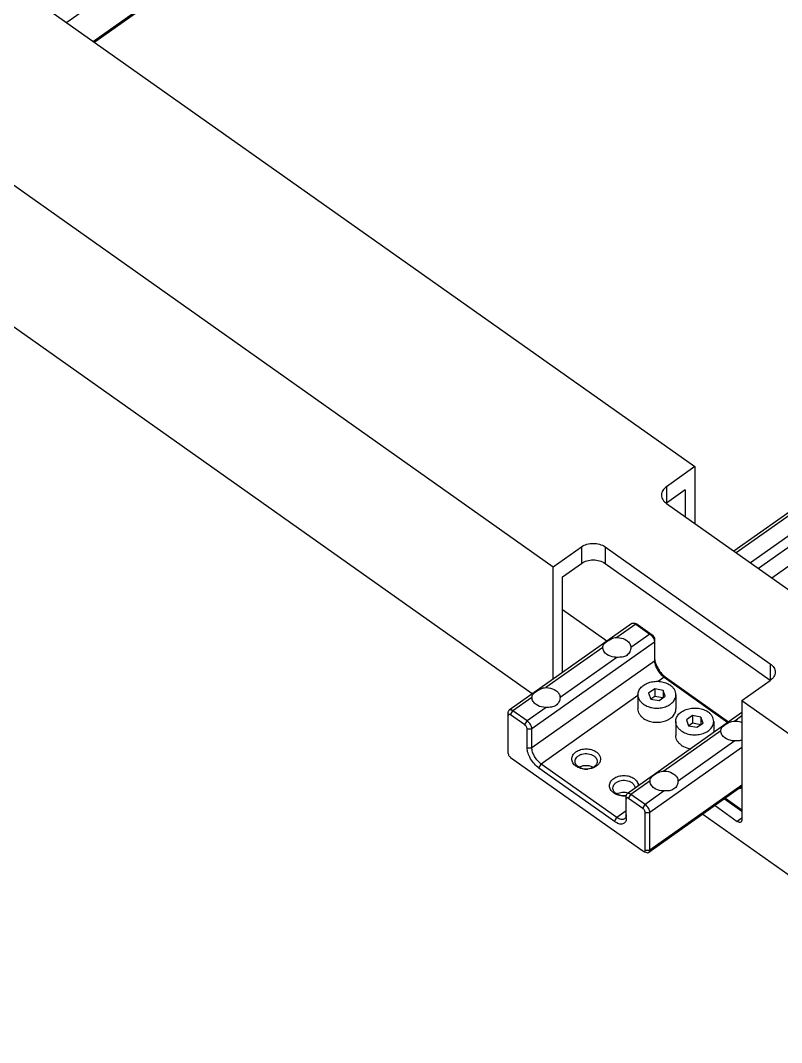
# Model space of a CAD drawing. Header units: millimetres. Extents: x 9226 to 36041, y 16031 to 21779.
# Drawn here: x 13900.1 to 14014.1, y 16535.2 to 16688.3 of the extents above; entities that cross this region are included whole.
import ezdxf

# ---------------------------------------------------------------- set-up
doc = ezdxf.new("R2010")
doc.units = ezdxf.units.MM
doc.layers.add('02___PRT_ALL_AXES', color=7, linetype='Continuous')

msp = doc.modelspace()

# ---------------------------------------------------------------- linework, layer by layer
at = {"color": 7, "linetype": 'Continuous'}
for p, q in [((14281.79, 16952.94), (13907.039, 16687.95)), ((14281.79, 16947.283), (13911.039, 16685.122)), ((14281.79, 16947.058), (13911.198, 16685.01)), ((14392.582, 16881.506), (14006.935, 16608.813)), ((14395.988, 16878.69), (14010.63, 16606.2)), ((14395.988, 16875.862), (14012.63, 16604.786)), ((13902.074, 16691.461), (14001.069, 16621.461)), ((13880.861, 16676.461), (13979.856, 16606.461)), ((13976.733, 16587.456), (13874.984, 16659.403)), ((14001.069, 16621.461), (13996.826, 16618.461)), ((14001.069, 16621.461), (14001.069, 16612.961)), ((13996.826, 16618.461), (13996.826, 16615.986)), ((13999.655, 16617.986), (13996.826, 16615.986)), ((13999.655, 16617.986), (13999.655, 16613.961)), ((13996.826, 16615.961), (14021.575, 16598.461)), ((13979.856, 16606.461), (13984.099, 16609.461)), ((13984.099, 16609.461), (13984.099, 16606.986)), ((13987.634, 16609.461), (14012.383, 16591.961)), ((13987.634, 16609.461), (13987.634, 16606.986)), ((13979.856, 16589.665), (13979.856, 16606.461)), ((13981.27, 16604.986), (13984.099, 16606.986)), ((13987.634, 16606.986), (14012.383, 16589.486)), ((13981.27, 16590.665), (13981.27, 16604.986)), ((13981.27, 16600.076), (13987.925, 16595.37)), ((13991.653, 16598.006), (13973.268, 16585.006)), ((13992.23, 16597.897), (13989.38, 16595.882)), ((13992.466, 16597.857), (13991.995, 16598.023)), ((13992.584, 16597.794), (13992.23, 16597.897)), ((13992.23, 16597.897), (13994.352, 16596.397)), ((13992.466, 16597.857), (13992.584, 16597.794)), ((13992.584, 16597.794), (13994.705, 16596.294)), ((13994.352, 16596.397), (13991.502, 16594.382)), ((13994.705, 16596.294), (13994.352, 16596.397)), ((13995.059, 16595.19), (13976.674, 16582.19)), ((13995.059, 16595.69), (13995.059, 16592.362)), ((13995.059, 16592.362), (13976.674, 16579.362)), ((14012.383, 16591.961), (14012.383, 16589.486)), ((13996.473, 16589.947), (13995.586, 16589.32)), ((13996.826, 16589.844), (13996.473, 16589.947)), ((13996.473, 16589.947), (14006.042, 16583.181)), ((13996.826, 16589.844), (14006.145, 16583.254)), ((13995.078, 16588.2), (13994.166, 16587.555)), ((13996.324, 16587.964), (13995.078, 16588.2)), ((13995.078, 16588.2), (13995.078, 16587.068)), ((14008.14, 16586.461), (14012.383, 16589.461)), ((13976.695, 16586.912), (13973.845, 16584.897)), ((13992.572, 16587.189), (13978.088, 16576.947)), ((13994.166, 16587.555), (13994.5, 16586.674)), ((13994.5, 16586.674), (13995.746, 16586.438)), ((13995.078, 16587.068), (13994.516, 16586.671)), ((13996.309, 16586.835), (13995.078, 16587.068)), ((13995.746, 16586.438), (13996.658, 16587.083)), ((13996.658, 16587.083), (13996.324, 16587.964)), ((13996.324, 16587.964), (13996.324, 16586.846)), ((13978.817, 16585.412), (13975.967, 16583.397)), ((14008.14, 16586.461), (14050.567, 16556.461)), ((14008.14, 16586.461), (14008.14, 16568.571)), ((13973.138, 16578.533), (13973.138, 16584.69)), ((13973.492, 16584.294), (13973.845, 16584.897)), ((13975.613, 16582.794), (13973.492, 16584.294)), ((13975.967, 16583.397), (13973.845, 16584.897)), ((14008.14, 16584.665), (13990.946, 16572.506)), ((14000.735, 16584.2), (13999.823, 16583.555)), ((13999.823, 16583.555), (14000.157, 16582.674)), ((14001.981, 16583.964), (14000.735, 16584.2)), ((14000.735, 16584.2), (14000.735, 16583.068)), ((14002.315, 16583.083), (14001.981, 16583.964)), ((14001.981, 16583.964), (14001.981, 16582.846)), ((14008.14, 16584.147), (14007.058, 16583.382)), ((13975.613, 16582.794), (13975.967, 16583.397)), ((13975.967, 16582.19), (13976.674, 16582.19)), ((13975.967, 16579.362), (13975.967, 16582.19)), ((13976.674, 16579.362), (13976.674, 16582.19)), ((14000.157, 16582.674), (14001.403, 16582.438)), ((14000.735, 16583.068), (14000.173, 16582.671)), ((14001.965, 16582.835), (14000.735, 16583.068)), ((14001.403, 16582.438), (14002.315, 16583.083)), ((13975.967, 16579.362), (13976.674, 16579.362)), ((14008.14, 16579.44), (13994.352, 16569.69)), ((13973.492, 16577.93), (13993.291, 16563.93)), ((13977.735, 16576.344), (13978.088, 16576.947)), ((13989.048, 16568.344), (13977.735, 16576.344)), ((13989.402, 16568.947), (13978.088, 16576.947)), ((13994.373, 16574.412), (13991.523, 16572.397)), ((13996.494, 16572.912), (13993.644, 16570.897)), ((14008.14, 16573.558), (13994.222, 16563.717)), ((14008.14, 16573.783), (13994.352, 16564.033)), ((13990.816, 16568.862), (13990.816, 16572.19)), ((13991.17, 16571.794), (13991.523, 16572.397)), ((13993.291, 16570.294), (13991.17, 16571.794)), ((13993.644, 16570.897), (13991.523, 16572.397)), ((14005.528, 16571.711), (14008.14, 16569.864)), ((14005.678, 16571.817), (14008.14, 16570.076)), ((13990.816, 16569.947), (13989.402, 16568.947)), ((13993.291, 16570.294), (13993.644, 16570.897)), ((14004.114, 16570.711), (14007.433, 16568.364)), ((13989.048, 16568.344), (13989.402, 16568.947)), ((13993.644, 16569.69), (13994.352, 16569.69)), ((13993.644, 16564.033), (13993.644, 16569.69)), ((13994.352, 16564.033), (13994.352, 16569.69)), ((14050.567, 16535.248), (14002.264, 16569.403)), ((14008.14, 16568.864), (14007.433, 16568.364)), ((13993.291, 16563.93), (13993.409, 16563.866)), ((13993.409, 16563.866), (13993.88, 16563.7)), ((13993.644, 16564.033), (13994.352, 16564.033))]:
    msp.add_line(p, q, dxfattribs=at)
for centre, radius, start, end in [((13984.62, 16578.568), 2.361, 244.23264, 245.3302), ((13984.806, 16579.212), 3.035, 265.61615, 269.44631), ((13984.806, 16579.211), 3.034, 269.44176, 273.01468), ((13984.806, 16579.197), 3.02, 273.01721, 274.60457), ((13991.286, 16573.344), 0.827, 359.09334, 359.99965), ((14007.14, 16576.115), 2.909, 282.03876, 290.42739), ((13990.277, 16574.568), 2.361, 244.23264, 245.3302), ((13990.462, 16575.212), 3.035, 265.61615, 269.44631), ((13990.463, 16575.211), 3.034, 269.44176, 273.01468), ((13990.463, 16575.197), 3.02, 273.01721, 274.60457), ((13990.465, 16575.178), 3.001, 274.60335, 276.72338)]:
    msp.add_arc(centre, radius, start, end, dxfattribs=at)
for points, knots in [([(13996.826, 16618.461), (13996.612, 16618.309), (13996.246, 16617.948), (13996.094, 16617.445), (13996.094, 16617.211)], [0, 0, 0, 0, 0.5289927, 1, 1, 1, 1]), ([(13996.094, 16617.211), (13996.094, 16616.977), (13996.246, 16616.474), (13996.612, 16616.113), (13996.826, 16615.961)], [0, 0, 0, 0, 0.4710073, 1, 1, 1, 1]), ([(13991.653, 16598.006), (13991.696, 16598.037), (13991.816, 16598.071), (13991.934, 16598.045), (13991.995, 16598.023)], [0, 0, 0, 0, 0.4503608, 1, 1, 1, 1]), ([(13991.995, 16598.023), (13992.014, 16598.016), (13992.097, 16597.983), (13992.174, 16597.937), (13992.23, 16597.897)], [0, 0, 0, 0, 0.2310159, 1, 1, 1, 1]), ([(13994.352, 16596.397), (13994.451, 16596.327), (13994.637, 16596.154), (13994.859, 16595.848), (13995.011, 16595.522), (13995.059, 16595.294), (13995.059, 16595.19)], [0, 0, 0, 0, 0.2536839, 0.5246502, 0.7823224, 1, 1, 1, 1]), ([(13994.705, 16596.294), (13994.755, 16596.258), (13994.848, 16596.172), (13994.959, 16596.019), (13995.035, 16595.856), (13995.059, 16595.742), (13995.059, 16595.69)], [0, 0, 0, 0, 0.2536946, 0.5246461, 0.782314, 1, 1, 1, 1]), ([(13995.059, 16592.862), (13995.059, 16592.824), (13995.064, 16592.662), (13995.088, 16592.501), (13995.115, 16592.38)], [0, 0, 0, 0, 0.2349498, 1, 1, 1, 1]), ([(13995.059, 16592.362), (13995.059, 16592.153), (13995.153, 16591.698), (13995.458, 16591.045), (13995.902, 16590.434), (13996.274, 16590.088), (13996.473, 16589.947)], [0, 0, 0, 0, 0.2176657, 0.4753503, 0.746329, 1, 1, 1, 1]), ([(13995.115, 16592.38), (13995.167, 16592.141), (13995.339, 16591.652), (13995.728, 16590.965), (13996.225, 16590.342), (13996.62, 16589.99), (13996.826, 16589.844)], [0, 0, 0, 0, 0.2357821, 0.4946419, 0.7563119, 1, 1, 1, 1]), ([(14012.383, 16591.961), (14012.598, 16591.809), (14012.964, 16591.448), (14013.115, 16590.945), (14013.115, 16590.711)], [0, 0, 0, 0, 0.5289927, 1, 1, 1, 1]), ([(14013.115, 16590.711), (14013.115, 16590.477), (14012.964, 16589.974), (14012.598, 16589.613), (14012.383, 16589.461)], [0, 0, 0, 0, 0.4710073, 1, 1, 1, 1]), ([(13973.845, 16584.897), (13973.793, 16584.934), (13973.689, 16584.997), (13973.531, 16585.053), (13973.386, 16585.062), (13973.301, 16585.03), (13973.268, 16585.006)], [0, 0, 0, 0, 0.3121939, 0.5798809, 0.8042021, 1, 1, 1, 1]), ([(13973.268, 16585.006), (13973.225, 16584.976), (13973.153, 16584.874), (13973.138, 16584.755), (13973.138, 16584.69)], [0, 0, 0, 0, 0.4502563, 1, 1, 1, 1]), ([(13973.492, 16584.294), (13973.451, 16584.323), (13973.373, 16584.367), (13973.261, 16584.38), (13973.196, 16584.347), (13973.162, 16584.306), (13973.142, 16584.252), (13973.138, 16584.211), (13973.138, 16584.19)], [0, 0, 0, 0, 0.3120356, 0.547955, 0.6494763, 0.7525165, 0.8674709, 1, 1, 1, 1]), ([(13975.967, 16582.19), (13975.967, 16582.242), (13975.943, 16582.356), (13975.867, 16582.519), (13975.756, 16582.672), (13975.663, 16582.758), (13975.613, 16582.794)], [0, 0, 0, 0, 0.217686, 0.4753539, 0.7463054, 1, 1, 1, 1]), ([(13976.674, 16582.19), (13976.674, 16582.294), (13976.627, 16582.522), (13976.474, 16582.848), (13976.252, 16583.154), (13976.066, 16583.327), (13975.967, 16583.397)], [0, 0, 0, 0, 0.2176776, 0.4753498, 0.7463161, 1, 1, 1, 1]), ([(13977.735, 16576.344), (13977.486, 16576.519), (13977.021, 16576.953), (13976.467, 16577.716), (13976.136, 16578.422), (13975.994, 16578.976), (13975.967, 16579.238), (13975.967, 16579.362)], [0, 0, 0, 0, 0.2535029, 0.5243167, 0.7818433, 0.8971245, 1, 1, 1, 1]), ([(13978.088, 16576.947), (13977.889, 16577.088), (13977.517, 16577.434), (13977.074, 16578.045), (13976.769, 16578.698), (13976.674, 16579.153), (13976.674, 16579.362)], [0, 0, 0, 0, 0.253671, 0.5246497, 0.7823343, 1, 1, 1, 1]), ([(13983.285, 16576.622), (13983.101, 16576.753), (13982.858, 16576.996), (13982.685, 16577.393), (13982.641, 16577.697), (13982.685, 16578.001), (13982.811, 16578.291), (13983.015, 16578.556), (13983.386, 16578.872), (13983.992, 16579.146), (13984.806, 16579.255), (13985.619, 16579.146), (13986.116, 16578.921), (13986.326, 16578.772)], [0, 0, 0, 0, 0.1172977, 0.1709382, 0.222701, 0.2744631, 0.3281051, 0.3850573, 0.4460644, 0.5794121, 0.7230314, 0.8666503, 1, 1, 1, 1]), ([(13973.138, 16578.533), (13973.138, 16578.481), (13973.162, 16578.367), (13973.238, 16578.204), (13973.349, 16578.051), (13973.442, 16577.965), (13973.492, 16577.93)], [0, 0, 0, 0, 0.217686, 0.4753539, 0.7463054, 1, 1, 1, 1]), ([(13983.156, 16577.344), (13983.156, 16577.459), (13983.209, 16577.701), (13983.428, 16578.016), (13983.761, 16578.268), (13984.178, 16578.441), (13984.646, 16578.521), (13985.268, 16578.501), (13985.727, 16578.343), (13985.972, 16578.169)], [0, 0, 0, 0, 0.100421, 0.2084788, 0.3281628, 0.459062, 0.597485, 0.7379147, 1, 1, 1, 1]), ([(13986.326, 16578.772), (13986.461, 16578.677), (13986.698, 16578.461), (13986.926, 16578.053), (13986.982, 16577.608), (13986.855, 16577.173), (13986.565, 16576.789), (13985.986, 16576.367), (13985.429, 16576.217), (13985.049, 16576.187)], [0, 0, 0, 0, 0.1260273, 0.2406837, 0.3490645, 0.4590863, 0.5778882, 0.7088776, 1, 1, 1, 1]), ([(13985.972, 16578.169), (13986.114, 16578.069), (13986.3, 16577.882), (13986.433, 16577.577), (13986.456, 16577.42), (13986.456, 16577.344)], [0, 0, 0, 0, 0.526714, 0.7675653, 1, 1, 1, 1]), ([(13983.639, 16576.519), (13983.497, 16576.619), (13983.311, 16576.805), (13983.178, 16577.11), (13983.156, 16577.267), (13983.156, 16577.344)], [0, 0, 0, 0, 0.526714, 0.7675653, 1, 1, 1, 1]), ([(13983.594, 16576.442), (13983.566, 16576.455), (13983.46, 16576.509), (13983.358, 16576.571), (13983.285, 16576.622)], [0, 0, 0, 0, 0.2556032, 1, 1, 1, 1]), ([(13984.574, 16576.186), (13984.491, 16576.192), (13984.169, 16576.23), (13983.853, 16576.322), (13983.635, 16576.422)], [0, 0, 0, 0, 0.2570392, 1, 1, 1, 1]), ([(13986.456, 16577.344), (13986.456, 16577.228), (13986.403, 16576.987), (13986.183, 16576.671), (13985.85, 16576.419), (13985.434, 16576.247), (13984.966, 16576.166), (13984.343, 16576.187), (13983.885, 16576.345), (13983.639, 16576.519)], [0, 0, 0, 0, 0.100421, 0.2084788, 0.3281628, 0.459062, 0.597485, 0.7379147, 1, 1, 1, 1]), ([(13988.942, 16572.622), (13988.758, 16572.753), (13988.515, 16572.996), (13988.342, 16573.393), (13988.298, 16573.697), (13988.341, 16574.001), (13988.468, 16574.291), (13988.672, 16574.556), (13989.043, 16574.872), (13989.649, 16575.146), (13990.463, 16575.255), (13991.276, 16575.146), (13991.773, 16574.921), (13991.983, 16574.772)], [0, 0, 0, 0, 0.1172977, 0.1709382, 0.222701, 0.2744631, 0.3281051, 0.3850573, 0.4460644, 0.5794121, 0.7230314, 0.8666503, 1, 1, 1, 1]), ([(13988.813, 16573.344), (13988.813, 16573.459), (13988.865, 16573.701), (13989.085, 16574.016), (13989.418, 16574.268), (13989.835, 16574.441), (13990.302, 16574.521), (13990.925, 16574.501), (13991.383, 16574.343), (13991.629, 16574.169)], [0, 0, 0, 0, 0.100421, 0.2084788, 0.3281628, 0.459062, 0.597485, 0.7379147, 1, 1, 1, 1]), ([(13991.983, 16574.772), (13992.17, 16574.64), (13992.416, 16574.393), (13992.588, 16573.988), (13992.614, 16573.781), (13992.612, 16573.68)], [0, 0, 0, 0, 0.5267601, 0.7674883, 1, 1, 1, 1]), ([(13989.296, 16572.519), (13989.154, 16572.619), (13988.968, 16572.805), (13988.835, 16573.11), (13988.813, 16573.267), (13988.813, 16573.344)], [0, 0, 0, 0, 0.526714, 0.7675653, 1, 1, 1, 1]), ([(13991.629, 16574.169), (13991.771, 16574.069), (13991.957, 16573.882), (13992.09, 16573.577), (13992.112, 16573.42), (13992.112, 16573.344)], [0, 0, 0, 0, 0.526714, 0.7675653, 1, 1, 1, 1]), ([(13989.251, 16572.442), (13989.223, 16572.455), (13989.117, 16572.509), (13989.015, 16572.571), (13988.942, 16572.622)], [0, 0, 0, 0, 0.2556032, 1, 1, 1, 1]), ([(13990.23, 16572.186), (13990.147, 16572.192), (13989.826, 16572.23), (13989.51, 16572.322), (13989.291, 16572.422)], [0, 0, 0, 0, 0.2570392, 1, 1, 1, 1]), ([(13990.815, 16572.204), (13990.68, 16572.183), (13990.157, 16572.149), (13989.612, 16572.295), (13989.296, 16572.519)], [0, 0, 0, 0, 0.2614859, 1, 1, 1, 1]), ([(13990.946, 16572.506), (13990.903, 16572.476), (13990.83, 16572.374), (13990.816, 16572.255), (13990.816, 16572.19)], [0, 0, 0, 0, 0.4502563, 1, 1, 1, 1]), ([(13991.17, 16571.794), (13991.128, 16571.823), (13991.05, 16571.867), (13990.939, 16571.88), (13990.873, 16571.847), (13990.839, 16571.806), (13990.82, 16571.752), (13990.816, 16571.711), (13990.816, 16571.69)], [0, 0, 0, 0, 0.3120356, 0.547955, 0.6494763, 0.7525165, 0.8674709, 1, 1, 1, 1]), ([(13991.523, 16572.397), (13991.47, 16572.434), (13991.367, 16572.497), (13991.209, 16572.553), (13991.064, 16572.562), (13990.979, 16572.53), (13990.946, 16572.506)], [0, 0, 0, 0, 0.3121939, 0.5798809, 0.8042021, 1, 1, 1, 1]), ([(13993.644, 16569.69), (13993.644, 16569.742), (13993.621, 16569.856), (13993.545, 16570.019), (13993.434, 16570.172), (13993.341, 16570.258), (13993.291, 16570.294)], [0, 0, 0, 0, 0.217686, 0.4753539, 0.7463054, 1, 1, 1, 1]), ([(13994.352, 16569.69), (13994.352, 16569.794), (13994.304, 16570.022), (13994.152, 16570.348), (13993.93, 16570.654), (13993.744, 16570.827), (13993.644, 16570.897)], [0, 0, 0, 0, 0.2176776, 0.4753498, 0.7463161, 1, 1, 1, 1]), ([(13990.816, 16568.862), (13990.816, 16568.754), (13990.798, 16568.552), (13990.7, 16568.281), (13990.53, 16568.077), (13990.295, 16567.96), (13990.016, 16567.934), (13989.706, 16567.994), (13989.375, 16568.132), (13989.158, 16568.266), (13989.048, 16568.344)], [0, 0, 0, 0, 0.1322022, 0.2466173, 0.3493212, 0.4504961, 0.5609635, 0.6880413, 0.8345774, 1, 1, 1, 1]), ([(13990.557, 16568.729), (13990.49, 16568.682), (13990.321, 16568.618), (13990.031, 16568.635), (13989.714, 16568.748), (13989.507, 16568.873), (13989.402, 16568.947)], [0, 0, 0, 0, 0.1957898, 0.4201364, 0.6877692, 1, 1, 1, 1]), ([(13990.713, 16568.905), (13990.703, 16568.887), (13990.661, 16568.82), (13990.604, 16568.762), (13990.557, 16568.729)], [0, 0, 0, 0, 0.2589637, 1, 1, 1, 1]), ([(13990.816, 16569.362), (13990.816, 16569.318), (13990.809, 16569.162), (13990.769, 16569.004), (13990.713, 16568.905)], [0, 0, 0, 0, 0.2780154, 1, 1, 1, 1]), ([(14008.01, 16568.255), (14007.977, 16568.231), (14007.778, 16568.158), (14007.566, 16568.27), (14007.433, 16568.364)], [0, 0, 0, 0, 0.1989582, 1, 1, 1, 1]), ([(14008.14, 16568.571), (14008.14, 16568.537), (14008.133, 16568.422), (14008.077, 16568.302), (14008.01, 16568.255)], [0, 0, 0, 0, 0.2937594, 1, 1, 1, 1]), ([(13993.409, 16563.866), (13993.439, 16563.856), (13993.498, 16563.843), (13993.585, 16563.867), (13993.637, 16563.941), (13993.644, 16564.001), (13993.644, 16564.033)], [0, 0, 0, 0, 0.2748246, 0.4999876, 0.7251555, 1, 1, 1, 1]), ([(13993.88, 16563.7), (13993.941, 16563.678), (13994.059, 16563.652), (13994.179, 16563.686), (13994.222, 16563.717)], [0, 0, 0, 0, 0.5496392, 1, 1, 1, 1]), ([(13994.222, 16563.717), (13994.265, 16563.747), (13994.337, 16563.849), (13994.352, 16563.969), (13994.352, 16564.033)], [0, 0, 0, 0, 0.4502563, 1, 1, 1, 1])]:
    msp.add_open_spline(points, degree=3, knots=knots, dxfattribs=at)
for points in [[(13984.099, 16609.461), (13984.6, 16609.815), (13985.866, 16610.142), (13987.133, 16609.815), (13987.634, 16609.461)], [(13984.099, 16606.986), (13984.6, 16607.34), (13985.866, 16607.667), (13987.133, 16607.34), (13987.634, 16606.986)]]:
    msp.add_open_spline(points, degree=3, dxfattribs=at)
at = {"layer": '02___PRT_ALL_AXES', "color": 7, "linetype": 'Continuous'}
for p, q in [((14388.231, 16877.912), (14007.301, 16608.554)), ((14390.353, 16876.412), (14009.423, 16607.054)), ((13987.302, 16594.412), (13978.774, 16588.382)), ((13987.302, 16594.397), (13987.302, 16594.412)), ((13991.502, 16594.397), (13991.502, 16594.382)), ((13989.423, 16592.912), (13980.895, 16586.882)), ((13976.695, 16586.897), (13976.695, 16586.912)), ((13980.895, 16586.897), (13980.895, 16586.882)), ((13992.572, 16587.319), (13992.572, 16585.197)), ((13998.252, 16587.319), (13998.252, 16585.197)), ((13998.229, 16583.319), (13998.229, 16581.197)), ((14003.909, 16583.319), (14003.909, 16581.673)), ((14004.98, 16581.912), (13996.451, 16575.882)), ((14004.98, 16581.897), (14004.98, 16581.912)), ((14007.101, 16580.412), (13998.573, 16574.382)), ((13994.373, 16574.397), (13994.373, 16574.412)), ((13998.573, 16574.397), (13998.573, 16574.382))]:
    msp.add_line(p, q, dxfattribs=at)
for points, knots in [([(13987.302, 16594.412), (13987.303, 16594.501), (13987.329, 16594.677), (13987.462, 16594.913), (13987.665, 16595.119), (13987.927, 16595.318), (13988.237, 16595.519), (13988.706, 16595.764), (13989.109, 16595.88), (13989.38, 16595.882)], [0, 0, 0, 0, 0.0982219, 0.1911933, 0.2941076, 0.4153577, 0.5535162, 0.7007578, 1, 1, 1, 1]), ([(13989.38, 16595.882), (13989.519, 16595.883), (13990.045, 16595.85), (13990.57, 16595.671), (13990.887, 16595.447)], [0, 0, 0, 0, 0.2632055, 1, 1, 1, 1]), ([(13987.917, 16593.347), (13987.737, 16593.475), (13987.5, 16593.712), (13987.33, 16594.1), (13987.302, 16594.3), (13987.302, 16594.397)], [0, 0, 0, 0, 0.5266914, 0.7675526, 1, 1, 1, 1]), ([(13991.502, 16594.382), (13991.5, 16594.277), (13991.466, 16594.058), (13991.347, 16593.74), (13991.158, 16593.44), (13990.897, 16593.192), (13990.572, 16593.027), (13990.209, 16592.944), (13989.823, 16592.915), (13989.559, 16592.913), (13989.423, 16592.912)], [0, 0, 0, 0, 0.1087543, 0.2280387, 0.3513201, 0.4746565, 0.5979537, 0.725052, 0.8592408, 1, 1, 1, 1]), ([(13990.887, 16595.447), (13991.067, 16595.32), (13991.304, 16595.082), (13991.473, 16594.694), (13991.502, 16594.495), (13991.502, 16594.397)], [0, 0, 0, 0, 0.5266914, 0.7675526, 1, 1, 1, 1]), ([(13989.423, 16592.912), (13989.285, 16592.911), (13988.759, 16592.944), (13988.234, 16593.123), (13987.917, 16593.347)], [0, 0, 0, 0, 0.2632055, 1, 1, 1, 1]), ([(13976.695, 16586.912), (13976.697, 16587.001), (13976.723, 16587.177), (13976.855, 16587.413), (13977.059, 16587.619), (13977.32, 16587.818), (13977.631, 16588.019), (13978.099, 16588.264), (13978.503, 16588.38), (13978.774, 16588.382)], [0, 0, 0, 0, 0.0982219, 0.1911933, 0.2941076, 0.4153577, 0.5535162, 0.7007578, 1, 1, 1, 1]), ([(13978.774, 16588.382), (13978.913, 16588.383), (13979.438, 16588.35), (13979.963, 16588.171), (13980.28, 16587.947)], [0, 0, 0, 0, 0.2632055, 1, 1, 1, 1]), ([(13992.572, 16587.319), (13992.572, 16587.417), (13992.593, 16587.618), (13992.687, 16587.909), (13992.84, 16588.187), (13993.048, 16588.445), (13993.307, 16588.678), (13993.721, 16588.954), (13994.332, 16589.207), (13995.136, 16589.346), (13995.962, 16589.318), (13996.744, 16589.125), (13997.215, 16588.884), (13997.42, 16588.739)], [0, 0, 0, 0, 0.0497954, 0.1006346, 0.153414, 0.2087801, 0.2670873, 0.328405, 0.4589036, 0.5969031, 0.7369012, 0.872951, 1, 1, 1, 1]), ([(13998.252, 16587.319), (13998.252, 16587.451), (13998.214, 16587.72), (13998.047, 16588.103), (13997.778, 16588.453), (13997.547, 16588.649), (13997.42, 16588.739)], [0, 0, 0, 0, 0.2317397, 0.4718969, 0.726862, 1, 1, 1, 1]), ([(13977.31, 16585.847), (13977.13, 16585.975), (13976.893, 16586.212), (13976.724, 16586.6), (13976.695, 16586.8), (13976.695, 16586.897)], [0, 0, 0, 0, 0.5266914, 0.7675526, 1, 1, 1, 1]), ([(13980.895, 16586.882), (13980.894, 16586.777), (13980.86, 16586.558), (13980.741, 16586.24), (13980.551, 16585.94), (13980.29, 16585.692), (13979.966, 16585.527), (13979.603, 16585.444), (13979.216, 16585.415), (13978.952, 16585.413), (13978.817, 16585.412)], [0, 0, 0, 0, 0.1087543, 0.2280387, 0.3513201, 0.4746565, 0.5979537, 0.725052, 0.8592408, 1, 1, 1, 1]), ([(13980.28, 16587.947), (13980.461, 16587.82), (13980.697, 16587.582), (13980.867, 16587.194), (13980.895, 16586.995), (13980.895, 16586.897)], [0, 0, 0, 0, 0.5266914, 0.7675526, 1, 1, 1, 1]), ([(13993.404, 16585.899), (13993.277, 16585.988), (13993.046, 16586.184), (13992.778, 16586.534), (13992.611, 16586.917), (13992.572, 16587.187), (13992.572, 16587.319)], [0, 0, 0, 0, 0.273138, 0.5281031, 0.7682603, 1, 1, 1, 1]), ([(13993.404, 16585.899), (13993.61, 16585.753), (13994.08, 16585.513), (13994.862, 16585.32), (13995.689, 16585.291), (13996.492, 16585.431), (13997.103, 16585.683), (13997.517, 16585.96), (13997.776, 16586.193), (13997.985, 16586.45), (13998.138, 16586.728), (13998.231, 16587.02), (13998.252, 16587.22), (13998.252, 16587.319)], [0, 0, 0, 0, 0.127049, 0.2630988, 0.4030969, 0.5410964, 0.671595, 0.7329127, 0.7912199, 0.846586, 0.8993654, 0.9502046, 1, 1, 1, 1]), ([(13978.817, 16585.412), (13978.678, 16585.411), (13978.152, 16585.444), (13977.627, 16585.623), (13977.31, 16585.847)], [0, 0, 0, 0, 0.2632055, 1, 1, 1, 1]), ([(13993.404, 16583.777), (13993.277, 16583.867), (13993.046, 16584.063), (13992.778, 16584.413), (13992.611, 16584.796), (13992.572, 16585.065), (13992.572, 16585.197)], [0, 0, 0, 0, 0.273138, 0.5281031, 0.7682603, 1, 1, 1, 1]), ([(13993.404, 16583.777), (13993.61, 16583.632), (13994.08, 16583.391), (13994.862, 16583.198), (13995.689, 16583.17), (13996.492, 16583.309), (13997.103, 16583.562), (13997.517, 16583.838), (13997.776, 16584.071), (13997.985, 16584.329), (13998.138, 16584.607), (13998.231, 16584.898), (13998.252, 16585.099), (13998.252, 16585.197)], [0, 0, 0, 0, 0.127049, 0.2630988, 0.4030969, 0.5410964, 0.671595, 0.7329127, 0.7912199, 0.846586, 0.8993654, 0.9502046, 1, 1, 1, 1]), ([(13998.229, 16583.319), (13998.229, 16583.417), (13998.25, 16583.618), (13998.344, 16583.909), (13998.497, 16584.187), (13998.705, 16584.445), (13998.964, 16584.678), (13999.378, 16584.954), (13999.989, 16585.207), (14000.793, 16585.346), (14001.619, 16585.318), (14002.401, 16585.125), (14002.872, 16584.884), (14003.077, 16584.739)], [0, 0, 0, 0, 0.0497954, 0.1006346, 0.153414, 0.2087801, 0.2670873, 0.328405, 0.4589036, 0.5969031, 0.7369012, 0.872951, 1, 1, 1, 1]), ([(14003.909, 16583.319), (14003.909, 16583.451), (14003.871, 16583.72), (14003.703, 16584.103), (14003.435, 16584.453), (14003.204, 16584.649), (14003.077, 16584.739)], [0, 0, 0, 0, 0.2317397, 0.4718969, 0.726862, 1, 1, 1, 1]), ([(13999.061, 16581.899), (13998.934, 16581.988), (13998.703, 16582.184), (13998.435, 16582.534), (13998.267, 16582.917), (13998.229, 16583.187), (13998.229, 16583.319)], [0, 0, 0, 0, 0.273138, 0.5281031, 0.7682603, 1, 1, 1, 1]), ([(13999.061, 16581.899), (13999.267, 16581.753), (13999.737, 16581.513), (14000.519, 16581.32), (14001.345, 16581.291), (14002.149, 16581.431), (14002.76, 16581.683), (14003.174, 16581.96), (14003.433, 16582.193), (14003.641, 16582.45), (14003.794, 16582.728), (14003.888, 16583.02), (14003.909, 16583.22), (14003.909, 16583.319)], [0, 0, 0, 0, 0.127049, 0.2630988, 0.4030969, 0.5410964, 0.671595, 0.7329127, 0.7912199, 0.846586, 0.8993654, 0.9502046, 1, 1, 1, 1]), ([(14004.98, 16581.912), (14004.981, 16582.001), (14005.007, 16582.177), (14005.139, 16582.413), (14005.343, 16582.619), (14005.604, 16582.818), (14005.915, 16583.019), (14006.383, 16583.264), (14006.787, 16583.38), (14007.058, 16583.382)], [0, 0, 0, 0, 0.0982219, 0.1911933, 0.2941076, 0.4153577, 0.5535162, 0.7007578, 1, 1, 1, 1]), ([(14007.058, 16583.382), (14007.153, 16583.383), (14007.522, 16583.368), (14007.89, 16583.283), (14008.144, 16583.177)], [0, 0, 0, 0, 0.2559932, 1, 1, 1, 1]), ([(13999.061, 16579.777), (13998.934, 16579.867), (13998.703, 16580.063), (13998.435, 16580.413), (13998.267, 16580.796), (13998.229, 16581.065), (13998.229, 16581.197)], [0, 0, 0, 0, 0.273138, 0.5281031, 0.7682603, 1, 1, 1, 1]), ([(14005.595, 16580.847), (14005.414, 16580.975), (14005.177, 16581.212), (14005.008, 16581.6), (14004.98, 16581.8), (14004.98, 16581.897)], [0, 0, 0, 0, 0.5266914, 0.7675526, 1, 1, 1, 1]), ([(14007.101, 16580.412), (14006.962, 16580.411), (14006.437, 16580.444), (14005.912, 16580.623), (14005.595, 16580.847)], [0, 0, 0, 0, 0.2632055, 1, 1, 1, 1]), ([(14008.141, 16580.508), (14007.979, 16580.462), (14007.63, 16580.415), (14007.282, 16580.414), (14007.101, 16580.412)], [0, 0, 0, 0, 0.4824871, 1, 1, 1, 1]), ([(13999.061, 16579.777), (13999.159, 16579.708), (13999.59, 16579.445), (14000.085, 16579.294), (14000.465, 16579.235)], [0, 0, 0, 0, 0.2373321, 1, 1, 1, 1]), ([(13983.737, 16576.465), (13983.891, 16576.558), (13984.242, 16576.698), (13984.806, 16576.766), (13985.369, 16576.698), (13985.72, 16576.558), (13985.874, 16576.465)], [0, 0, 0, 0, 0.242463, 0.499971, 0.7574808, 1, 1, 1, 1]), ([(13994.373, 16574.412), (13994.374, 16574.501), (13994.4, 16574.677), (13994.533, 16574.913), (13994.736, 16575.119), (13994.998, 16575.318), (13995.308, 16575.519), (13995.777, 16575.764), (13996.18, 16575.88), (13996.451, 16575.882)], [0, 0, 0, 0, 0.0982219, 0.1911933, 0.2941076, 0.4153577, 0.5535162, 0.7007578, 1, 1, 1, 1]), ([(13996.451, 16575.882), (13996.59, 16575.883), (13997.116, 16575.85), (13997.641, 16575.671), (13997.958, 16575.447)], [0, 0, 0, 0, 0.2632055, 1, 1, 1, 1]), ([(13994.988, 16573.347), (13994.808, 16573.475), (13994.571, 16573.712), (13994.401, 16574.1), (13994.373, 16574.3), (13994.373, 16574.397)], [0, 0, 0, 0, 0.5266914, 0.7675526, 1, 1, 1, 1]), ([(13998.573, 16574.382), (13998.571, 16574.277), (13998.537, 16574.058), (13998.418, 16573.74), (13998.229, 16573.44), (13997.968, 16573.192), (13997.643, 16573.027), (13997.28, 16572.944), (13996.894, 16572.915), (13996.63, 16572.913), (13996.494, 16572.912)], [0, 0, 0, 0, 0.1087543, 0.2280387, 0.3513201, 0.4746565, 0.5979537, 0.725052, 0.8592408, 1, 1, 1, 1]), ([(13997.958, 16575.447), (13998.138, 16575.32), (13998.375, 16575.082), (13998.545, 16574.694), (13998.573, 16574.495), (13998.573, 16574.397)], [0, 0, 0, 0, 0.5266914, 0.7675526, 1, 1, 1, 1]), ([(13996.494, 16572.912), (13996.356, 16572.911), (13995.83, 16572.944), (13995.305, 16573.123), (13994.988, 16573.347)], [0, 0, 0, 0, 0.2632055, 1, 1, 1, 1]), ([(13989.394, 16572.465), (13989.644, 16572.615), (13990.235, 16572.79), (13990.843, 16572.733), (13991.133, 16572.642)], [0, 0, 0, 0, 0.4901508, 1, 1, 1, 1])]:
    msp.add_open_spline(points, degree=3, knots=knots, dxfattribs=at)

doc.saveas('drawing.dxf')
